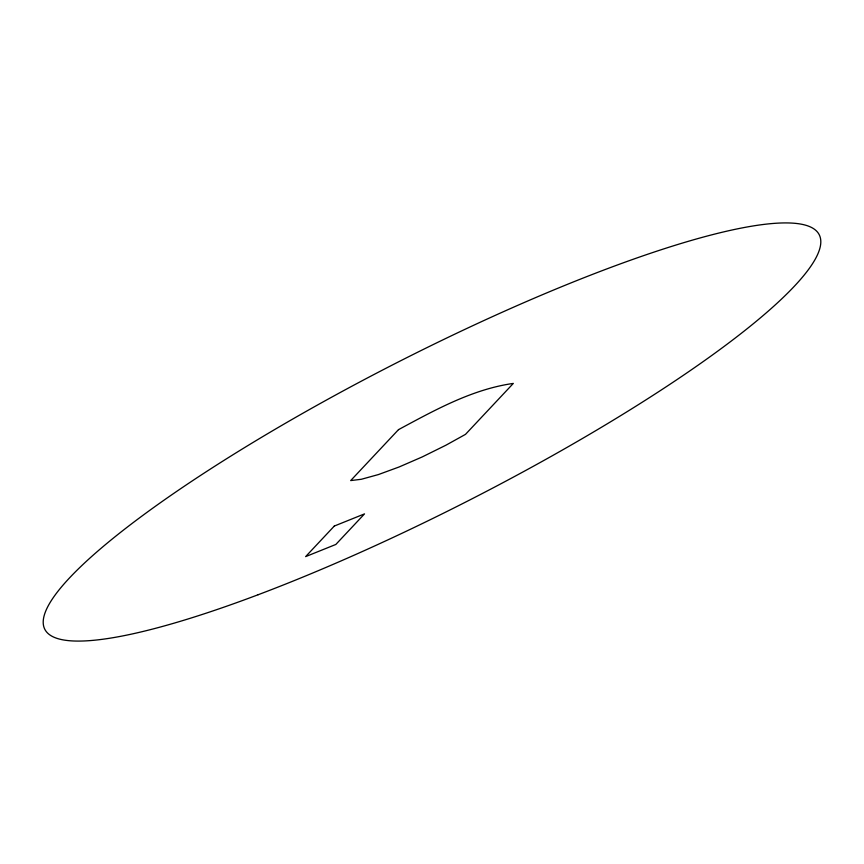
<?xml version="1.0" encoding="UTF-8"?>
<svg xmlns="http://www.w3.org/2000/svg" width="864" height="864" viewBox="0 0 864 864"><rect width="100%" height="100%" fill="white"/><g stroke="black" fill="none" stroke-linecap="round" stroke-linejoin="round"><path stroke-width="1.3" d="M398.509 429.635L350.687 480.578L361.303 479.282L378.421 474.563L399.2 466.938L422.215 456.937L445.889 445.23L465.491 434.365L513.313 383.422C472.1 389.254 434.711 410.173 398.509 429.635M334.314 526.046L305.618 556.621L335.826 544.46L364.522 513.886L334.314 526.046M258.109 594.745A434.57 77.706 -27 0 0 820.109 236.941A434.57 77.706 -27 0 0 217.782 464.314A434.57 77.706 -27 0 0 258.109 594.745"/></g></svg>
